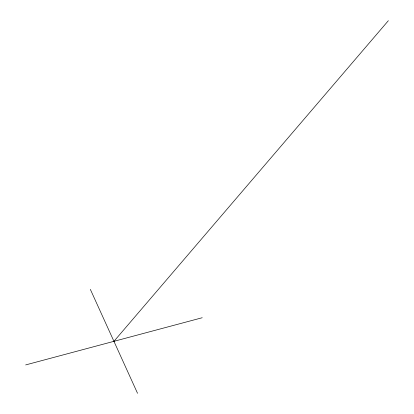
<?xml version="1.0" encoding="UTF-8"?>
<svg xmlns="http://www.w3.org/2000/svg" width="414" height="414" viewBox="0 0 414 414"><rect width="100%" height="100%" fill="white"/><g stroke="black" fill="none" stroke-linecap="round" stroke-linejoin="round"><path stroke-width="0.62" d="M113.938 341.327L388.342 20.7M25.658 364.925L202.213 317.729M90.335 289.355L137.536 393.3"/></g></svg>
